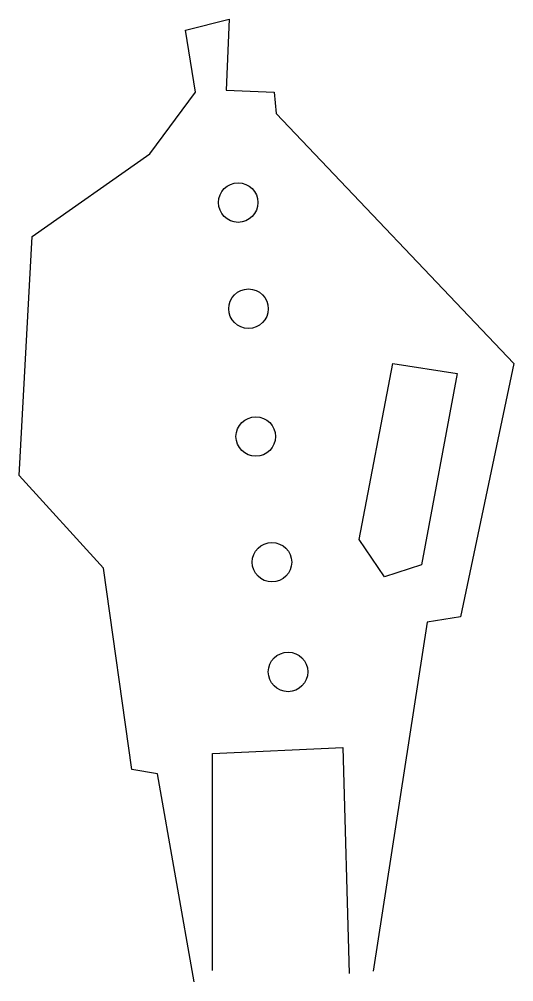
# Model space of a CAD drawing. Extents: x -0.47 to 0.47, y -0.02 to 1.81.
import ezdxf

# ---------------------------------------------------------------- set-up
doc = ezdxf.new("R2010")
doc.units = 0
doc.header["$LTSCALE"] = 10
doc.header["$MEASUREMENT"] = 0
doc.layers.get('0').update_dxf_attribs({"linetype": 'CONTINUOUS'})

msp = doc.modelspace()

# ---------------------------------------------------------------- linework, layer by layer
for points in [[(-0.1334, -0.0212), (-0.203, 0.3734), (-0.2517, 0.3818), (-0.3057, 0.764), (-0.4658, 0.9403), (-0.4415, 1.3939), (-0.2175, 1.5507), (-0.1307, 1.6678), (-0.15, 1.7856), (-0.067, 1.8066), (-0.0723, 1.6721), (0.0188, 1.6681), (0.0224, 1.6278), (0.474, 1.1528), (0.3727, 0.6719), (0.3095, 0.6617), (0.2067, -0.0012)], [(-0.0988, 0.0002), (-0.0983, 0.4125), (0.149, 0.4235), (0.1614, -0.0057)]]:
    msp.add_lwpolyline(points)
msp.add_lwpolyline([(0.2444, 1.1526), (0.3664, 1.1338), (0.2984, 0.7704), (0.2285, 0.7477), (0.1804, 0.8189)], close=True)
for centre in [(-0.0496, 1.4584), (-0.0301, 1.2569), (-0.0164, 1.0141), (0.0145, 0.7754), (0.045, 0.5671)]:
    msp.add_circle(centre, 0.0375)

doc.saveas('drawing.dxf')
